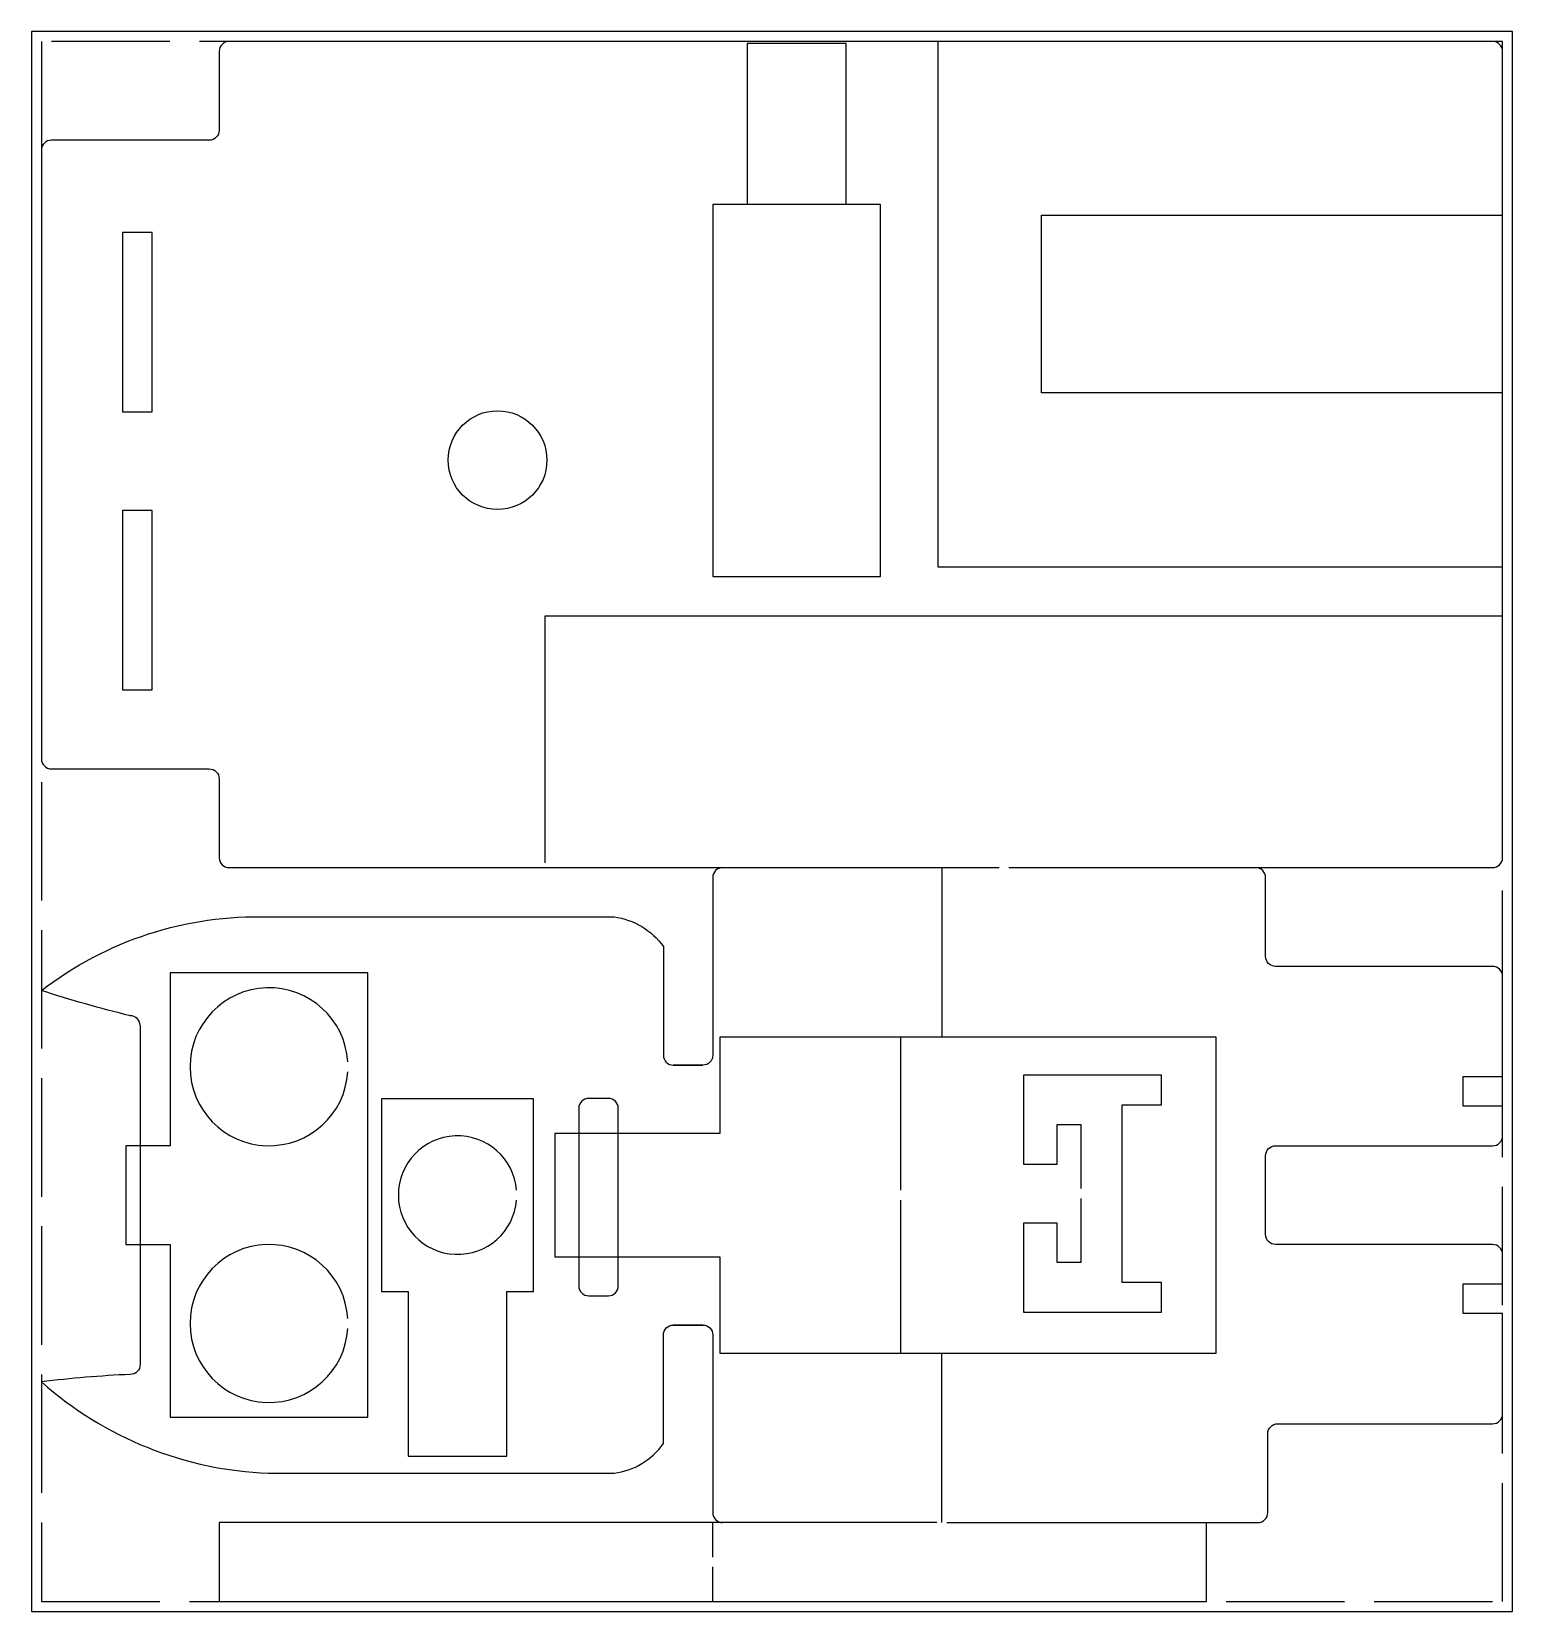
# Model space of a CAD drawing. Header units: millimetres. Extents: x 0 to 150, y 0 to 160.
import ezdxf

# ---------------------------------------------------------------- set-up
doc = ezdxf.new("R2010")
doc.units = ezdxf.units.MM
doc.linetypes.add('ACAD_ISO02W100', pattern=[15, 12, -3])
doc.layers.add('Corte exterior', color=1, linetype='Continuous', true_color=0xff0000)
doc.layers.add('mesa de trabajo y auxiliares', color=7, linetype='Continuous', true_color=0xffffff)

msp = doc.modelspace()

# ---------------------------------------------------------------- linework, layer by layer
at = {"layer": 'Corte exterior'}
for p, q in [((69, 5.5), (69, 9)), ((69, 1), (69, 4.5))]:
    msp.add_line(p, q, dxfattribs=at)
for points in [[(99, 75.33), (148, 75.33, 0.414214), (149, 76.33), (149, 158, 0.414214), (148, 159), (20, 159, 0.414214), (19, 158), (19, 150, -0.414214), (18, 149), (2, 149, 0.414214), (1, 148), (1, 86.33, 0.414214), (2, 85.33), (18, 85.33, -0.414214), (19, 84.33), (19, 76.33, 0.414214), (20, 75.33), (98, 75.33)], [(70, 75.33, 0.414214), (69, 74.33), (69, 56.33, -0.414214), (68, 55.33), (65, 55.33), (68, 55.33)], [(92.7, 9), (124.22, 9, 0.414214), (125.22, 10), (125.22, 18, -0.414214), (126.22, 19), (148, 19, 0.414214), (149, 20), (149, 30.16), (145, 30.16), (145, 33.16), (149, 33.16), (149, 36.16, 0.414214), (148, 37.16), (126, 37.16, -0.414214), (125, 38.16), (125, 46.16, -0.414214), (126, 47.16), (148, 47.16, 0.414214), (149, 48.16), (149, 51.16), (145, 51.16), (145, 54.16), (149, 54.16), (149, 64.33, 0.414214), (148, 65.33), (126, 65.33, -0.414214), (125, 66.33), (125, 74.33, 0.414214), (124, 75.33)], [(10.99, 59.33, 0.414214), (9.99, 60.33, -0.019106), (1, 62.88, -0.174518), (24, 70.33), (59, 70.33, -0.211253), (64, 67.33), (64, 56.33, 0.414214), (65, 55.33)], [(10.99, 59.33), (11, 25, -0.414214), (10, 24, 0.019136), (1, 23.25, 0.174518), (24, 14), (59, 14, 0.211253), (64, 17), (64, 28, -0.414214), (65, 29), (68, 29), (65, 29)], [(68, 29, -0.414214), (69, 28), (69, 10, 0.414214), (70, 9)]]:
    msp.add_lwpolyline(points, format="xyb", dxfattribs=at)
for points in [[(9.2, 121.5), (12.2, 121.5), (12.2, 139.66), (9.2, 139.66)], [(12.2, 111.5), (9.2, 111.5), (9.2, 93.34), (12.2, 93.34)]]:
    msp.add_lwpolyline(points, close=True, dxfattribs=at)
for points in [[(88, 41.66), (88, 26.16), (120, 26.16), (120, 58.16), (88, 58.16), (88, 42.66)], [(106.28, 41.82), (106.28, 35.32), (103.88, 35.32), (103.88, 39.32), (100.47, 39.32), (100.47, 30.32), (114.47, 30.32), (114.47, 33.32), (110.47, 33.32), (110.47, 51.32), (114.47, 51.32), (114.47, 54.32), (100.47, 54.32), (100.47, 45.31), (103.88, 45.31), (103.88, 49.32), (106.28, 49.32), (106.28, 42.82)], [(91.7, 9), (19, 9), (19, 1), (119, 1), (119, 9)]]:
    msp.add_lwpolyline(points, dxfattribs=at)
msp.add_lwpolyline([(59.43, 32.96), (59.43, 50.96, 0.414214), (58.43, 51.96), (56.43, 51.96, 0.414214), (55.43, 50.96), (55.43, 32.96, 0.414214), (56.43, 31.96), (58.43, 31.96, 0.414214)], format="xyb", close=True, dxfattribs=at)
msp.add_circle((47.2, 116.6), 5, dxfattribs=at)
for centre, radius, start, end in [((24.05, 55.16), 8, 3.581, 356.419), ((43.15, 42.16), 6, 4.7746, 355.2254), ((24.05, 29.16), 8, 3.581, 356.419)]:
    msp.add_arc(centre, radius, start, end, dxfattribs=at)
at = {"layer": 'mesa de trabajo y auxiliares'}
for p, q in [((0, 160), (0, 0)), ((150, 160), (0, 160)), ((150, 0), (150, 160)), ((72.5, 158.8), (72.5, 142.5)), ((82.5, 158.8), (72.5, 158.8)), ((82.5, 142.5), (82.5, 158.8)), ((91.8, 159), (91.8, 105.8)), ((69, 142.5), (69, 104.8)), ((86, 142.5), (69, 142.5)), ((86, 104.8), (86, 142.5)), ((102.3, 141.4), (149, 141.4)), ((102.3, 123.4), (102.3, 141.4)), ((149, 123.4), (102.3, 123.4)), ((91.8, 105.8), (149, 105.8)), ((69, 104.8), (86, 104.8)), ((52, 100.8), (52, 75.8)), ((149, 100.8), (52, 100.8)), ((92.2, 75.33), (92.2, 58.16)), ((14.05, 64.66), (14.05, 47.16)), ((34.05, 64.66), (14.05, 64.66)), ((34.05, 19.66), (34.05, 64.66)), ((69.7, 58.16), (69.7, 48.41)), ((88, 58.16), (69.7, 58.16)), ((35.45, 51.91), (35.45, 32.41)), ((50.85, 51.91), (35.45, 51.91)), ((50.85, 32.41), (50.85, 51.91)), ((53, 48.41), (53, 35.91)), ((69.7, 48.41), (53, 48.41)), ((9.55, 47.16), (9.55, 37.16)), ((14.05, 47.16), (9.55, 47.16)), ((9.55, 37.16), (14.05, 37.16)), ((14.05, 37.16), (14.05, 19.66)), ((53, 35.91), (69.7, 35.91)), ((69.7, 35.91), (69.7, 26.16)), ((35.45, 32.41), (38.15, 32.41)), ((38.15, 32.41), (38.15, 15.71)), ((48.15, 32.41), (50.85, 32.41)), ((48.15, 15.71), (48.15, 32.41)), ((69.7, 26.16), (88, 26.16)), ((92.2, 9), (92.2, 26.16)), ((14.05, 19.66), (34.05, 19.66)), ((38.15, 15.71), (48.15, 15.71)), ((0, 0), (150, 0))]:
    msp.add_line(p, q, dxfattribs=at)
at = {"layer": 'mesa de trabajo y auxiliares', "linetype": 'ACAD_ISO02W100'}
for p, q in [((1, 159), (1, 1)), ((149, 159), (1, 159)), ((149, 1), (149, 159)), ((1, 1), (149, 1))]:
    msp.add_line(p, q, dxfattribs=at)

doc.saveas('drawing.dxf')
